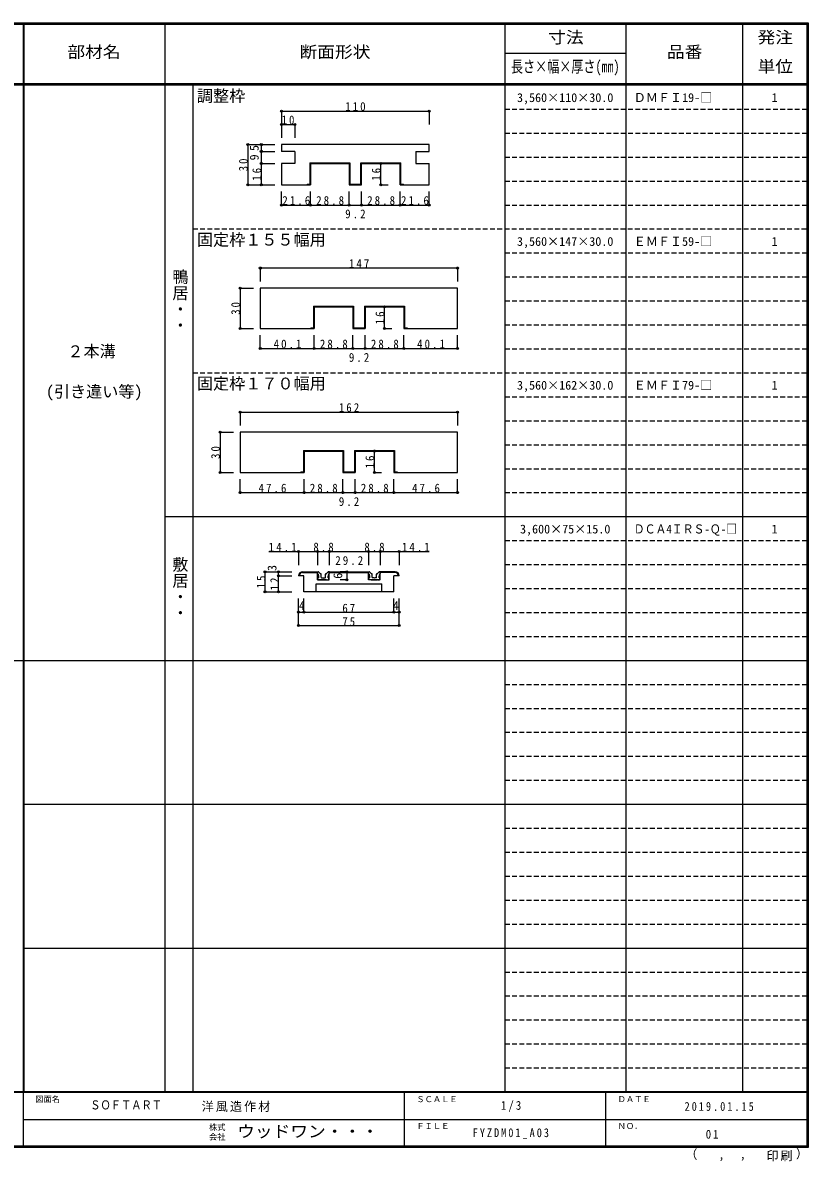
# Model space of a CAD drawing. Units: millimetres, scale not verified. Extents: x -600 to 570, y -431 to 418.
# Drawn here: x -15 to 570, y -431 to 418 of the extents above; entities that cross this region are included whole.
import ezdxf
from ezdxf.enums import TextEntityAlignment as Align

# ---------------------------------------------------------------- set-up
doc = ezdxf.new("R2010")
doc.units = ezdxf.units.MM
doc.header["$LTSCALE"] = 3
doc.header["$PDMODE"] = 32
doc.header["$PDSIZE"] = 1.5
doc.linetypes.add('DASHED1', pattern=[1.8, 1.2, -0.6])
for name, color, linetype in [('0-4', 3, 'Continuous'), ('0-7', 7, 'Continuous'), ('0-A', 7, 'Continuous'), ('0-B', 7, 'Continuous'), ('F-1', 7, 'DASHED1'), ('F-A', 7, 'Continuous')]:
    doc.layers.add(name, color=color, linetype=linetype)
doc.styles.add('@ＭＳ ゴシック', font='')
doc.styles.add('HG明朝B', font='')
doc.styles.add('ＭＳ ゴシック', font='')
doc.styles.get('@ＭＳ ゴシック').set_extended_font_data('@MS Gothic')
doc.styles.get('HG明朝B').set_extended_font_data('HG明朝B')
doc.styles.get('ＭＳ ゴシック').set_extended_font_data('MS Gothic')

msp = doc.modelspace()

# ---------------------------------------------------------------- linework, layer by layer
at = {"layer": '0-4'}
for p, q in [((177.5, 326.714), (177.5, 321.714)), ((287.5, 326.714), (177.5, 326.714)), ((287.5, 321.714), (287.5, 326.714)), ((187.5, 321.714), (177.5, 321.714)), ((187.5, 321.714), (187.5, 312.714)), ((277.5, 321.714), (287.5, 321.714)), ((277.5, 321.714), (277.5, 312.714)), ((177.5, 312.714), (177.5, 296.714)), ((187.5, 312.714), (177.5, 312.714)), ((198.6, 313.214), (228.4, 313.214)), ((198.6, 313.214), (198.6, 297.214)), ((199.1, 312.714), (199.1, 296.714)), ((199.1, 312.714), (227.9, 312.714)), ((227.9, 312.714), (227.9, 296.714)), ((228.4, 313.214), (228.4, 297.214)), ((236.6, 313.214), (266.4, 313.214)), ((236.6, 297.214), (236.6, 313.214)), ((237.1, 312.714), (265.9, 312.714)), ((265.9, 296.714), (265.9, 312.714)), ((266.4, 297.214), (266.4, 313.214)), ((277.5, 312.714), (287.5, 312.714)), ((287.5, 296.714), (287.5, 312.714)), ((196.6, 297.214), (198.6, 297.214)), ((196.6, 297.214), (196.6, 296.714)), ((228.4, 297.214), (236.6, 297.214)), ((266.4, 297.214), (268.4, 297.214)), ((268.4, 296.714), (268.4, 297.214)), ((177.5, 296.714), (199.1, 296.714)), ((265.9, 296.714), (287.5, 296.714)), ((161.75, 219.786), (161.75, 189.786)), ((308.75, 219.786), (161.75, 219.786)), ((308.75, 189.786), (308.75, 219.786)), ((201.35, 206.286), (201.35, 190.286)), ((201.85, 205.786), (201.85, 189.786)), ((201.85, 205.786), (230.65, 205.786)), ((230.65, 205.786), (230.65, 189.786)), ((239.35, 206.286), (239.35, 190.286)), ((239.85, 205.786), (239.85, 189.786)), ((239.85, 205.786), (268.65, 205.786)), ((268.65, 205.786), (268.65, 189.786)), ((161.75, 189.786), (201.85, 189.786)), ((199.35, 190.286), (201.35, 190.286)), ((199.35, 190.286), (199.35, 189.786)), ((230.65, 189.786), (239.85, 189.786)), ((268.65, 189.786), (308.75, 189.786)), ((269.15, 190.286), (271.15, 190.286)), ((271.15, 190.286), (271.15, 189.786)), ((146.75, 112.429), (146.75, 82.429)), ((308.75, 112.429), (146.75, 112.429)), ((308.75, 82.429), (308.75, 112.429)), ((193.85, 98.929), (193.85, 82.929)), ((194.35, 98.429), (194.35, 82.429)), ((194.35, 98.429), (223.15, 98.429)), ((223.15, 98.429), (223.15, 82.429)), ((231.85, 98.929), (231.85, 82.929)), ((232.35, 98.429), (232.35, 82.429)), ((232.35, 98.429), (261.15, 98.429)), ((146.75, 82.429), (194.35, 82.429)), ((191.85, 82.929), (193.85, 82.929)), ((191.85, 82.929), (191.85, 82.429)), ((223.15, 82.429), (232.35, 82.429)), ((261.65, 82.929), (263.65, 82.929)), ((263.65, 82.929), (263.65, 82.429)), ((193.25, 8.5), (204.35, 8.5)), ((204.35, 2.5), (204.35, 8.5)), ((213.15, 8.5), (242.35, 8.5)), ((213.15, 2.5), (213.15, 8.5)), ((242.35, 2.5), (242.35, 8.5)), ((251.15, 2.5), (251.15, 8.5)), ((262.25, 8.5), (251.15, 8.5)), ((194.25, 5.5), (190.25, 5.5)), ((193.25, 8), (204.35, 8)), ((194.25, -6.5), (194.25, 5.5)), ((204.35, 2.5), (204.35, 8)), ((204.35, 2.5), (213.15, 2.5)), ((213.15, 8), (242.35, 8)), ((213.15, 2.5), (213.15, 8)), ((242.35, 2.5), (242.35, 8)), ((251.15, 2.5), (242.35, 2.5)), ((251.15, 2.5), (251.15, 8)), ((262.25, 8), (251.15, 8)), ((261.25, -6.5), (261.25, 5.5)), ((265.25, 5.5), (261.25, 5.5)), ((261.25, -6.5), (194.25, -6.5)), ((203.25, -0.5), (252.25, -0.5)), ((203.25, -6.5), (203.25, -0.5)), ((252.25, -6.5), (252.25, -0.5))]:
    msp.add_line(p, q, dxfattribs=at)
for points in [[(227.9, 296.714), (237.1, 296.714), (237.1, 312.714)], [(201.35, 206.286), (231.15, 206.286), (231.15, 190.286), (239.35, 190.286)], [(239.35, 206.286), (269.15, 206.286), (269.15, 190.286)], [(193.85, 98.929), (223.65, 98.929), (223.65, 82.929), (231.85, 82.929)], [(231.85, 98.929), (261.65, 98.929), (261.65, 82.929)], [(261.15, 98.429), (261.15, 82.429), (308.75, 82.429)]]:
    msp.add_lwpolyline(points, dxfattribs=at)
for centre, radius, start, end in [((193.25, 5.5), 3, 90, 180), ((262.25, 5.5), 3, 0, 90), ((193.25, 5.5), 2.5, 90, 180), ((262.25, 5.5), 2.5, 0, 90)]:
    msp.add_arc(centre, radius, start, end, dxfattribs=at)
at = {"layer": '0-7'}
for p, q in [((213.25, 8.5), (212.707, 8.5)), ((213.25, 7.5), (213.25, 8.5)), ((242.25, 8.5), (242.793, 8.5)), ((242.25, 7.5), (242.25, 8.5)), ((205.25, 4), (204.65, 4)), ((206.412, 7.088), (205.146, 8.354)), ((205.25, 4), (205.25, 5.264)), ((211.05, 2.5), (206.45, 2.5)), ((206.624, 7), (206.95, 7)), ((207.15, 4.3), (207.15, 6.8)), ((207.45, 4), (208.45, 4)), ((208.45, 4), (208.75, 3.7)), ((208.75, 3.7), (209.05, 4)), ((209.05, 4), (210.05, 4)), ((210.35, 4.3), (210.35, 6.8)), ((210.876, 7), (210.55, 7)), ((211.25, 2.7), (211.05, 2.5)), ((211.088, 7.088), (212.353, 8.354)), ((211.45, 2.5), (211.25, 2.7)), ((211.45, 2.5), (212.55, 2.5)), ((212.25, 4), (212.25, 5.264)), ((212.25, 4), (212.85, 4)), ((212.55, 2.5), (213.036, 3.726)), ((242.95, 2.5), (242.464, 3.726)), ((243.25, 4), (242.65, 4)), ((244.05, 2.5), (242.95, 2.5)), ((244.412, 7.088), (243.146, 8.354)), ((243.25, 4), (243.25, 5.264)), ((244.05, 2.5), (244.25, 2.7)), ((244.25, 2.7), (244.45, 2.5)), ((244.45, 2.5), (249.05, 2.5)), ((244.624, 7), (244.95, 7)), ((245.15, 4.3), (245.15, 6.8)), ((246.45, 4), (245.45, 4)), ((246.75, 3.7), (246.45, 4)), ((247.05, 4), (246.75, 3.7)), ((248.05, 4), (247.05, 4)), ((248.35, 4.3), (248.35, 6.8)), ((248.876, 7), (248.55, 7)), ((249.088, 7.088), (250.353, 8.354)), ((250.25, 4), (250.25, 5.264)), ((250.25, 4), (250.85, 4))]:
    msp.add_line(p, q, dxfattribs=at)
for points in [[(204.25, 7.5), (204.25, 8.5), (204.793, 8.5)], [(251.25, 7.5), (251.25, 8.5), (250.707, 8.5)], [(206.05, 2.5), (204.95, 2.5), (204.464, 3.726)], [(206.05, 2.5), (206.25, 2.7), (206.45, 2.5)], [(249.45, 2.5), (249.25, 2.7), (249.05, 2.5)], [(249.45, 2.5), (250.55, 2.5), (251.036, 3.726)]]:
    msp.add_lwpolyline(points, dxfattribs=at)
for centre, radius, start, end in [((204.793, 8), 0.5, 45, 90), ((212.707, 8), 0.5, 90, 135), ((242.793, 8), 0.5, 45, 90), ((250.707, 8), 0.5, 90, 135), ((202.25, 5.264), 3, 0, 48.19), ((204.65, 3.8), 0.2, 90, 201.616), ((206.624, 7.3), 0.3, 225, 270), ((206.95, 6.8), 0.2, 0, 90), ((207.45, 4.3), 0.3, 180, 270), ((210.05, 4.3), 0.3, 270, 0), ((210.55, 6.8), 0.2, 90, 180), ((210.876, 7.3), 0.3, 270, 315), ((215.25, 5.264), 3, 131.81, 180), ((212.85, 3.8), 0.2, 338.384, 90), ((240.25, 5.264), 3, 0, 48.19), ((242.65, 3.8), 0.2, 90, 201.616), ((244.624, 7.3), 0.3, 225, 270), ((244.95, 6.8), 0.2, 360, 90), ((245.45, 4.3), 0.3, 180, 270), ((248.05, 4.3), 0.3, 270, 360), ((248.55, 6.8), 0.2, 90, 180), ((248.876, 7.3), 0.3, 270, 315), ((253.25, 5.264), 3, 131.81, 180), ((250.85, 3.8), 0.2, 338.384, 90)]:
    msp.add_arc(centre, radius, start, end, dxfattribs=at)
at = {"layer": '0-B', "color": 4}
for p, q in [((177.5, 351.714), (287.5, 351.714)), ((177.5, 351.714), (177.5, 341.714)), ((287.5, 351.714), (287.5, 341.714)), ((177.5, 341.714), (177.5, 331.714)), ((177.5, 341.714), (187.5, 341.714)), ((187.5, 341.714), (187.5, 331.714)), ((152.5, 326.714), (172.5, 326.714)), ((152.5, 326.714), (152.5, 296.714)), ((162.5, 326.714), (162.5, 321.714)), ((162.5, 321.714), (162.5, 312.714)), ((162.5, 321.714), (172.5, 321.714)), ((162.5, 312.714), (162.5, 296.714)), ((162.5, 312.714), (172.5, 312.714)), ((251.5, 312.714), (256.9, 312.714)), ((251.5, 296.714), (251.5, 312.714)), ((152.5, 296.714), (172.5, 296.714)), ((177.5, 281.714), (177.5, 291.714)), ((199.1, 281.714), (199.1, 291.714)), ((227.9, 281.714), (227.9, 291.714)), ((237.1, 281.714), (237.1, 291.714)), ((251.5, 296.714), (256.9, 296.714)), ((265.9, 281.714), (265.9, 291.714)), ((287.5, 281.714), (287.5, 291.714)), ((177.5, 281.714), (199.1, 281.714)), ((199.1, 281.714), (227.9, 281.714)), ((227.9, 281.714), (237.1, 281.714)), ((237.1, 281.714), (265.9, 281.714)), ((265.9, 281.714), (287.5, 281.714)), ((308.75, 234.786), (161.75, 234.786)), ((161.75, 234.786), (161.75, 224.786)), ((308.75, 234.786), (308.75, 224.786)), ((146.75, 219.786), (156.75, 219.786)), ((146.75, 219.786), (146.75, 189.786)), ((254.25, 205.786), (259.65, 205.786)), ((254.25, 189.786), (254.25, 205.786)), ((146.75, 189.786), (156.75, 189.786)), ((254.25, 189.786), (259.65, 189.786)), ((161.75, 174.786), (161.75, 184.786)), ((201.85, 174.786), (201.85, 184.786)), ((230.65, 174.786), (230.65, 184.786)), ((239.85, 174.786), (239.85, 184.786)), ((268.65, 174.786), (268.65, 184.786)), ((308.75, 174.786), (308.75, 184.786)), ((161.75, 174.786), (201.85, 174.786)), ((201.85, 174.786), (230.65, 174.786)), ((230.65, 174.786), (239.85, 174.786)), ((239.85, 174.786), (268.65, 174.786)), ((268.65, 174.786), (308.75, 174.786)), ((146.75, 127.429), (308.75, 127.429)), ((146.75, 127.429), (146.75, 117.429)), ((308.75, 127.429), (308.75, 117.429)), ((131.75, 112.429), (141.75, 112.429)), ((131.75, 112.429), (131.75, 82.429)), ((246.75, 98.429), (252.15, 98.429)), ((246.75, 82.429), (246.75, 98.429)), ((131.75, 82.429), (141.75, 82.429)), ((146.75, 67.429), (146.75, 77.429)), ((194.35, 67.429), (194.35, 77.429)), ((223.15, 67.429), (223.15, 77.429)), ((232.35, 67.429), (232.35, 77.429)), ((246.75, 82.429), (252.15, 82.429)), ((261.15, 67.429), (261.15, 77.429)), ((308.75, 67.429), (308.75, 77.429)), ((146.75, 67.429), (194.35, 67.429)), ((194.35, 67.429), (223.15, 67.429)), ((223.15, 67.429), (232.35, 67.429)), ((232.35, 67.429), (261.15, 67.429)), ((261.15, 67.429), (308.75, 67.429)), ((168, 23.5), (204.35, 23.5)), ((190.25, 23.5), (190.25, 13.5)), ((204.35, 23.5), (213.15, 23.5)), ((204.35, 23.5), (204.35, 13.5)), ((213.15, 23.5), (242.35, 23.5)), ((213.15, 23.5), (213.15, 13.5)), ((242.35, 23.5), (251.15, 23.5)), ((242.35, 23.5), (242.35, 13.5)), ((251.15, 23.5), (287.5, 23.5)), ((251.15, 23.5), (251.15, 13.5)), ((265.25, 23.5), (265.25, 13.5)), ((165.25, 8.5), (185.25, 8.5)), ((165.25, -6.5), (165.25, 8.5)), ((175.25, 5.5), (175.25, 8.5)), ((226.25, 8.5), (221.25, 8.5)), ((226.25, 8.5), (226.25, 2.5)), ((175.25, -6.5), (175.25, 5.5)), ((175.25, 5.5), (185.25, 5.5)), ((226.25, 2.5), (221.25, 2.5)), ((165.25, -6.5), (185.25, -6.5)), ((190.25, -31.5), (190.25, -11.5)), ((194.25, -21.5), (194.25, -11.5)), ((261.25, -21.5), (261.25, -11.5)), ((265.25, -31.5), (265.25, -11.5)), ((190.25, -21.5), (194.25, -21.5)), ((194.25, -21.5), (261.25, -21.5)), ((261.25, -21.5), (265.25, -21.5)), ((190.25, -31.5), (265.25, -31.5))]:
    msp.add_line(p, q, dxfattribs=at)
at = {"layer": '0-B'}
for p in [(177.5, 351.714), (287.5, 351.714), (177.5, 341.714), (187.5, 341.714), (152.5, 326.714), (162.5, 326.714), (162.5, 321.714), (162.5, 312.714), (251.5, 312.714), (152.5, 296.714), (162.5, 296.714), (251.5, 296.714), (177.5, 281.714), (199.1, 281.714), (227.9, 281.714), (237.1, 281.714), (265.9, 281.714), (287.5, 281.714), (161.75, 234.786), (308.75, 234.786), (146.75, 219.786), (254.25, 205.786), (146.75, 189.786), (254.25, 189.786), (161.75, 174.786), (201.85, 174.786), (230.65, 174.786), (239.85, 174.786), (268.65, 174.786), (308.75, 174.786), (146.75, 127.429), (308.75, 127.429), (131.75, 112.429), (246.75, 98.429), (131.75, 82.429), (246.75, 82.429), (146.75, 67.429), (194.35, 67.429), (223.15, 67.429), (232.35, 67.429), (261.15, 67.429), (308.75, 67.429), (190.25, 23.5), (204.35, 23.5), (213.15, 23.5), (242.35, 23.5), (251.15, 23.5), (265.25, 23.5), (165.25, 8.5), (175.25, 8.5), (226.25, 8.5), (175.25, 5.5), (226.25, 2.5), (165.25, -6.5), (175.25, -6.5), (190.25, -21.5), (194.25, -21.5), (261.25, -21.5), (265.25, -21.5), (190.25, -31.5), (265.25, -31.5)]:
    msp.add_point(p, dxfattribs=at)
at = {"layer": 'F-1', "color": 6, "linetype": 'Continuous'}
for p, q in [((-600, 417.5), (570, 417.5)), ((-600, 417), (570, 417)), ((-600, 416.5), (570, 416.5)), ((-15, 417.5), (-15, -379.5)), ((-14.5, 417.505), (-14.5, -379.5)), ((569, 417.5), (569, -420.5)), ((569.5, 417.5), (569.5, -420.5)), ((570, 417.5), (570, -420.5)), ((570, 372), (-600, 372)), ((570, 371), (-600, 371)), ((570, -379), (-600, -379)), ((570, -379.5), (-600, -379.5)), ((-15, -379.5), (-15, -419.5)), ((269, -379.5), (269, -419.5)), ((419, -379.5), (419, -419.5)), ((-15, -399.5), (569, -399.501)), ((570, -419.5), (-600, -419.5)), ((570, -420), (-600, -420)), ((570, -420.5), (-600, -420.5))]:
    msp.add_line(p, q, dxfattribs=at)
at = {"layer": 'F-1', "linetype": 'Continuous'}
for p, q in [((90.5, 417.505), (90.5, -379.5)), ((344, 417.5), (344, -379)), ((434, 417.5), (434, -379.505)), ((521, 417.5), (521, -379.505)), ((344, 394.745), (434, 394.745)), ((111.5, 371), (111.5, -379.5)), ((90.5, 49.571), (569, 49.571)), ((-599, -57.571), (569, -57.571)), ((-14.5, -164.714), (569, -164.714)), ((-14.5, -271.857), (569, -271.857))]:
    msp.add_line(p, q, dxfattribs=at)
at = {"layer": 'F-1'}
for p, q in [((344, 353.143), (569, 353.143)), ((344, 335.286), (569, 335.286)), ((344, 317.429), (569, 317.429)), ((344, 299.571), (569, 299.571)), ((344, 281.714), (569, 281.714)), ((111.5, 263.857), (569, 263.857)), ((344, 246), (569, 246)), ((344, 228.143), (569, 228.143)), ((344, 210.286), (569, 210.286)), ((344, 192.429), (569, 192.429)), ((344, 174.571), (569, 174.571)), ((111.5, 156.714), (569, 156.714)), ((344, 138.857), (569, 138.857)), ((344, 121), (569, 121)), ((344, 103.143), (569, 103.143)), ((344, 85.286), (569, 85.286)), ((344, 67.429), (569, 67.429)), ((344, 31.714), (569, 31.714)), ((344, 13.857), (569, 13.857)), ((344, -4), (569, -4)), ((344, -21.857), (569, -21.857)), ((344, -39.714), (569, -39.714)), ((344, -75.429), (569, -75.429)), ((344, -93.286), (569, -93.286)), ((344, -111.143), (569, -111.143)), ((344, -129), (569, -129)), ((344, -146.857), (569, -146.857)), ((344, -182.571), (569, -182.571)), ((344, -200.429), (569, -200.429)), ((344, -218.286), (569, -218.286)), ((344, -236.143), (569, -236.143)), ((344, -254), (569, -254)), ((344, -289.714), (569, -289.714)), ((344, -307.571), (569, -307.571)), ((344, -325.429), (569, -325.429)), ((344, -343.286), (569, -343.286)), ((344, -361.143), (569, -361.143))]:
    msp.add_line(p, q, dxfattribs=at)

# ---------------------------------------------------------------- texts
at = {"layer": '0-A', "style": 'ＭＳ ゴシック'}
for s, height, p in [('調整枠', 8.798, (114.5, 356)), ('3,560×110×30.0', 6.598, (353, 356.455)), ('ＤＭＦＩ19-□', 6.598, (440, 356.455)), ('1', 6.598, (542.75, 356.455)), ('固定枠１５５幅用', 8.798, (114.5, 248.857)), ('3,560×147×30.0', 6.598, (353, 249.313)), ('ＥＭＦＩ59-□', 6.598, (440, 249.313)), ('1', 6.598, (542.75, 249.313)), ('２本溝', 8.798, (18, 165.714)), ('固定枠１７０幅用', 8.798, (114.5, 141.714)), ('(引き違い等)', 8.798, (2, 135.714)), ('3,560×162×30.0', 6.598, (353, 142.17)), ('ＥＭＦＩ79-□', 6.598, (440, 142.17)), ('1', 6.598, (542.75, 142.17)), ('3,600×75×15.0', 6.598, (355.25, 35.027)), ('1', 6.598, (542.75, 35.027))]:
    msp.add_text(s, height=height, dxfattribs=at).set_placement(p, align=Align.BOTTOM_LEFT)
at = {"layer": '0-A', "style": '@ＭＳ ゴシック'}
for s, p in [('鴨居・・', (95, 234.286)), ('敷居・・', (95, 20))]:
    msp.add_text(s, height=8.798, rotation=270, dxfattribs=at).set_placement(p, align=Align.BOTTOM_LEFT)
at = {"layer": '0-A', "style": 'ＭＳ ゴシック', "width": 0.9}
msp.add_text('ＤＣＡ4ＩＲＳ-Ｑ-□', height=6.598, dxfattribs=at).set_placement((440, 35.027), align=Align.BOTTOM_LEFT)
at = {"layer": '0-B', "style": 'ＭＳ ゴシック'}
for s, p in [('5', (162.5, 321.964)), ('9', (162.5, 314.964)), ('3', (175.75, 9.036)), ('6', (224.75, 3.25))]:
    msp.add_text(s, height=6.598, rotation=90, dxfattribs=at).set_placement(p, align=Align.BOTTOM_LEFT)
for p in [(190.5, -22), (260.5, -22)]:
    msp.add_text('4', height=6.598, dxfattribs=at).set_placement(p, align=Align.BOTTOM_LEFT)
at = {"layer": '0-B', "char_height": 6.598, "attachment_point": 7, "style": 'ＭＳ ゴシック'}
for s, insert in [('\\T1.38;\\W0.9;110', (225, 351.714)), ('\\T1.36;\\W0.9;10', (177.625, 341.714)), ('\\T1.38;\\W0.9;21.6', (178.175, 281.714)), ('\\T1.38;\\W0.9;28.8', (203.375, 281.714)), ('\\T1.38;\\W0.9;28.8', (241.375, 281.714)), ('\\T1.38;\\W0.9;21.6', (266.575, 281.714)), ('\\T1.38;\\W0.9;9.2', (225, 271.714)), ('\\T1.38;\\W0.9;147', (227.75, 234.786)), ('\\T1.38;\\W0.9;40.1', (171.675, 174.786)), ('\\T1.38;\\W0.9;28.8', (206.125, 174.786)), ('\\T1.38;\\W0.9;28.8', (244.125, 174.786)), ('\\T1.38;\\W0.9;40.1', (278.575, 174.786)), ('\\T1.38;\\W0.9;9.2', (227.75, 164.786)), ('\\T1.38;\\W0.9;162', (220.25, 127.429)), ('\\T1.38;\\W0.9;47.6', (160.425, 67.429)), ('\\T1.38;\\W0.9;28.8', (198.625, 67.429)), ('\\T1.38;\\W0.9;28.8', (236.625, 67.429)), ('\\T1.38;\\W0.9;47.6', (274.825, 67.429)), ('\\T1.38;\\W0.9;9.2', (220.25, 57.429)), ('\\T1.38;\\W0.9;14.1', (168, 23.5)), ('\\T1.38;\\W0.9;8.8', (201.25, 23.5)), ('\\T1.37;\\W0.9;8.8', (239.25, 23.5)), ('\\T1.38;\\W0.9;14.1', (267.25, 23.5)), ('\\T1.38;\\W0.9;29.2', (217.625, 13.5)), ('\\T1.36;\\W0.9;67', (222.875, -22)), ('\\T1.36;\\W0.9;75', (222.875, -32))]:
    msp.add_mtext(s, dxfattribs=dict(at, insert=insert))
at = {"layer": '0-B', "char_height": 6.598, "attachment_point": 7, "rotation": 90, "style": 'ＭＳ ゴシック'}
for s, insert in [('\\T1.36;\\W0.9;30', (152.5, 306.839)), ('\\T1.36;\\W0.9;16', (162.5, 299.839)), ('\\T1.36;\\W0.9;16', (251.5, 299.839)), ('\\T1.36;\\W0.9;30', (146.75, 199.911)), ('\\T1.36;\\W0.9;16', (254.25, 192.911)), ('\\T1.36;\\W0.9;30', (131.75, 92.554)), ('\\T1.36;\\W0.9;16', (246.75, 85.554)), ('\\T1.36;\\W0.9;15', (165.75, -3.875)), ('\\T1.36;\\W0.9;12', (175.75, -5.375))]:
    msp.add_mtext(s, dxfattribs=dict(at, insert=insert))
at = {"layer": 'F-1', "style": 'ＭＳ ゴシック'}
for s, width, p in [('寸法', 1.1, (376.25, 399.62)), ('発注', 1.1, (532.25, 399.62)), ('品番', 1.1, (464.75, 388.745)), ('長さ×幅×厚さ(㎜)', 0.75, (348.5, 377.875)), ('単位', 1.1, (532.25, 377.87))]:
    msp.add_text(s, height=8.798, dxfattribs=dict(at, width=width)).set_placement(p, align=Align.BOTTOM_LEFT)
at = {"layer": 'F-A'}
for s, height, style, width, p in [('部材名', 8.798, 'ＭＳ ゴシック', 1.1, (18, 388.75)), ('断面形状', 8.798, 'ＭＳ ゴシック', 1.1, (191, 388.75)), ('ＳＯＦＴＡＲＴ', 6.598, 'HG明朝B', 0.85, (35, -394.079)), ('ウッドワン・・・', 8.798, 'ＭＳ ゴシック', 1.1, (144.5, -415.5))]:
    msp.add_text(s, height=height, dxfattribs=dict(at, style=style, width=width)).set_placement(p, align=Align.BOTTOM_LEFT)
at = {"layer": 'F-A', "style": 'ＭＳ ゴシック'}
for s, height, p in [('図面名', 4.399, (-6, -388)), ('ＳＣＡＬＥ', 4.399, (278, -388)), ('ＤＡＴＥ', 4.399, (428, -388)), ('株式', 4.399, (123.5, -408.9)), ('ＦＩＬＥ', 4.399, (278, -408)), ('ＮＯ．', 4.399, (428, -408)), ('会社', 4.399, (123.5, -416.1)), ('（', 6.598, (478.403, -430.831)), ('）', 6.598, (560.84, -430.413)), (',', 6.598, (503.128, -430.831)), (',', 6.598, (519.02, -430.553))]:
    msp.add_text(s, height=height, dxfattribs=at).set_placement(p, align=Align.BOTTOM_LEFT)
at = {"layer": 'F-A', "char_height": 6.598, "attachment_point": 7, "style": 'ＭＳ ゴシック'}
for s, insert in [('\\T1.17;洋風造作材', (118.042, -394)), ('\\T1.38;\\W0.9;1/3', (341, -394)), ('\\T1.39;\\W0.85;2019.01.15', (477.875, -393.25)), ('\\T1.39;\\W0.85;FYZDM01_A03', (320, -414)), ('\\T1.36;\\W0.9;01', (493.625, -414)), ('\\T1.17;印刷', (538.815, -430.692))]:
    msp.add_mtext(s, dxfattribs=dict(at, insert=insert))

doc.saveas('drawing.dxf')
